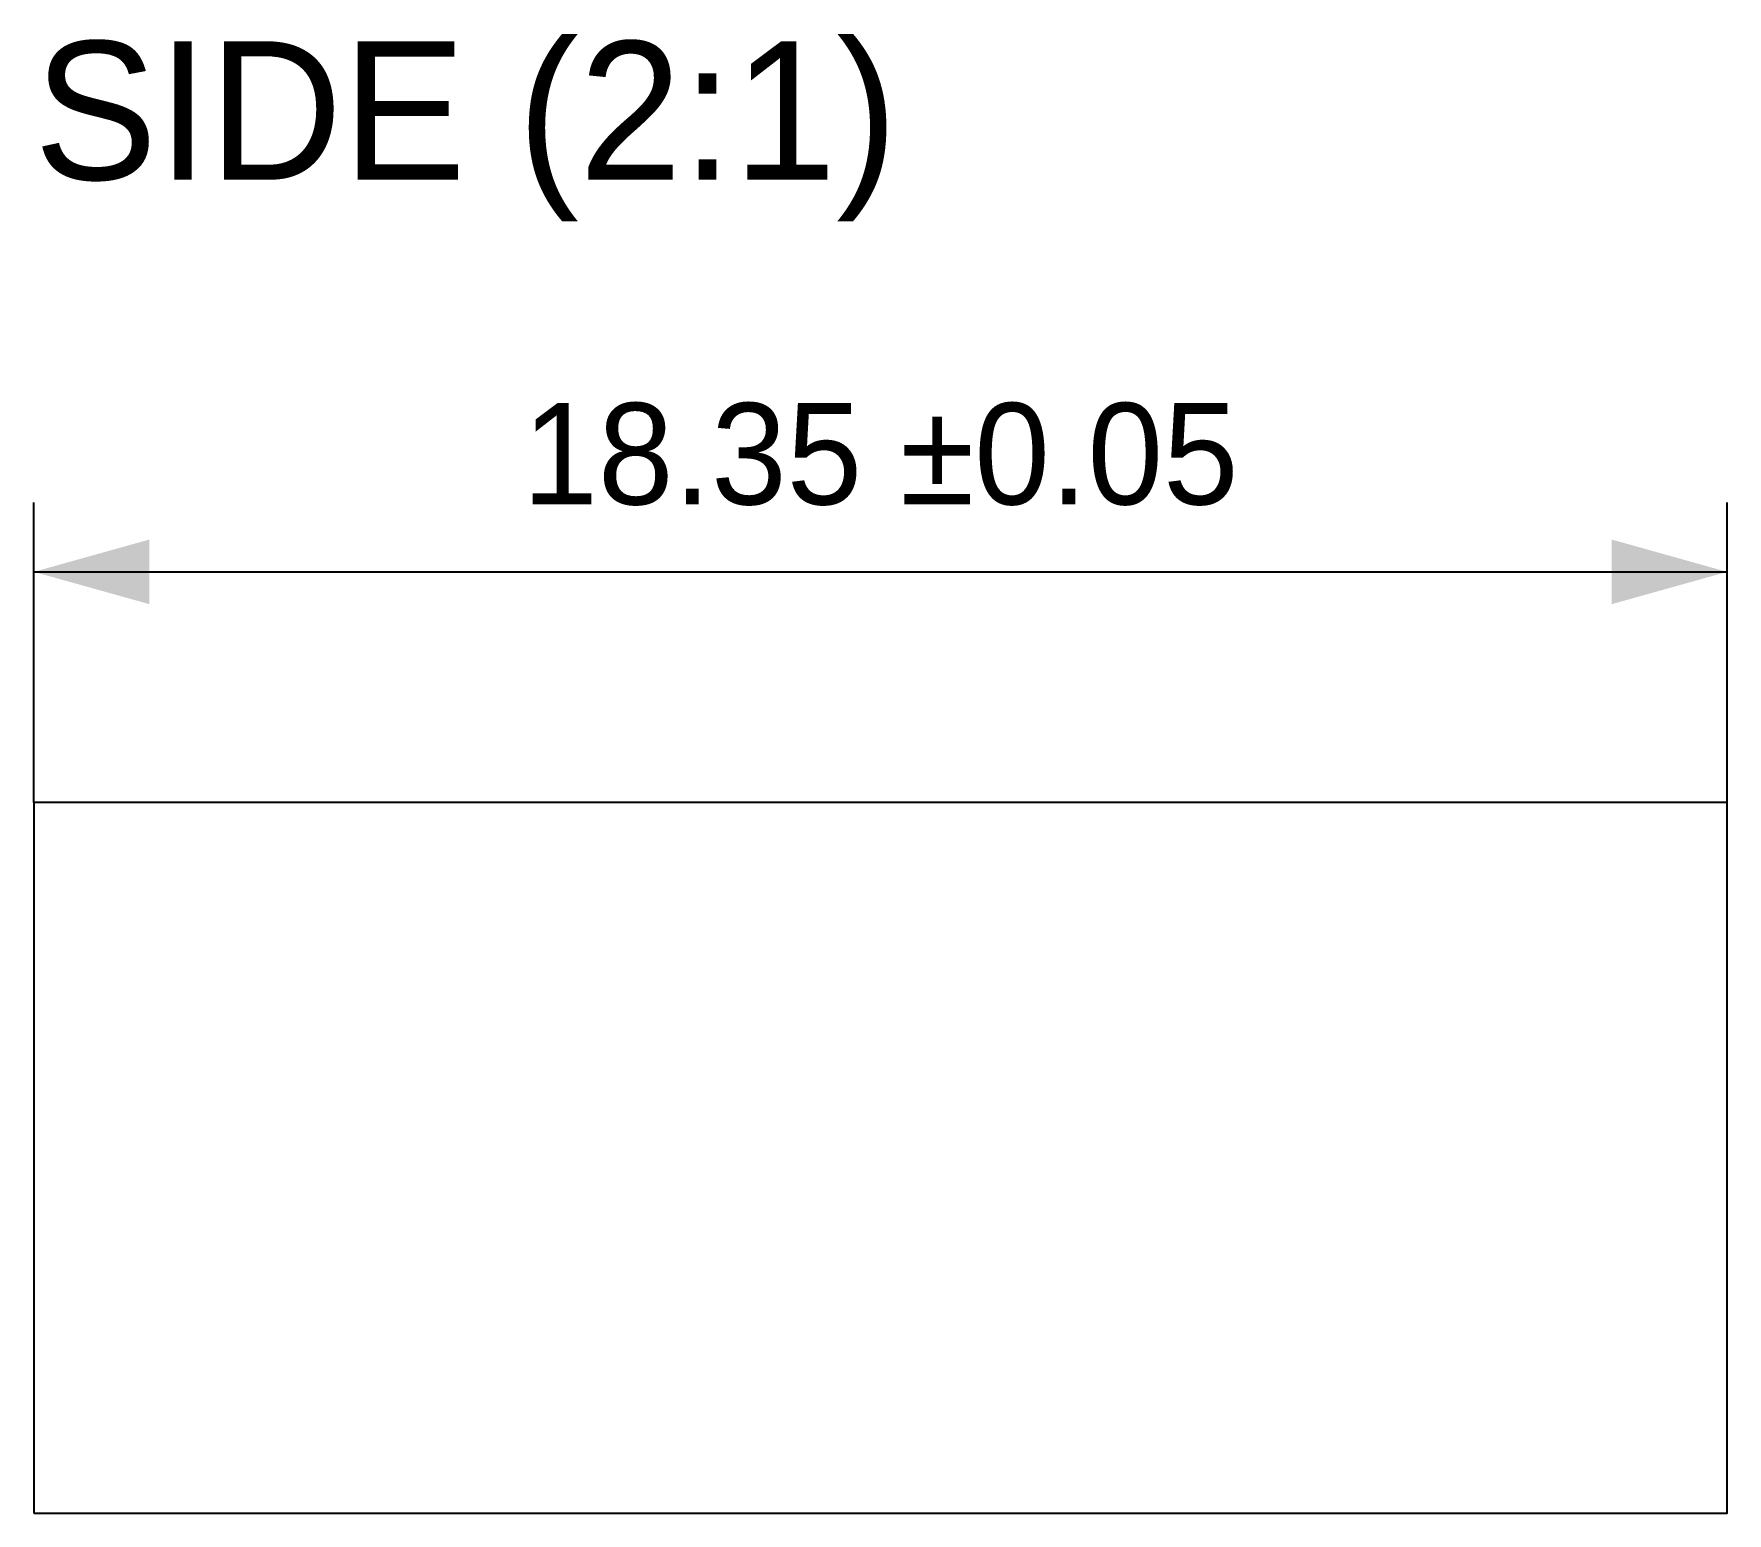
# Model space of a CAD drawing. Header units: millimetres. Extents: x -1 to 162, y -6 to 23.
# Drawn here: x 143.29 to 161.64, y 0 to 16.03 of the extents above.
import ezdxf
from ezdxf.enums import TextEntityAlignment as Align

# ---------------------------------------------------------------- set-up
doc = ezdxf.new("R2010")
doc.units = ezdxf.units.MM
for name, color, linetype in [('DIM', 3, 'Continuous'), ('OUTLINE', 7, 'Continuous'), ('TEXT', 3, 'Continuous')]:
    doc.layers.add(name, color=color, linetype=linetype)

msp = doc.modelspace()

# ---------------------------------------------------------------- hatches: boundary and pattern name
at = {"layer": 'DIM'}
for points in [[(143.29, 10.2), (144.54, 9.85), (144.54, 10.55)], [(161.64, 10.2), (160.39, 10.55), (160.39, 9.85)]]:
    msp.add_hatch(color=7, dxfattribs=at).paths.add_polyline_path(points)

# ---------------------------------------------------------------- linework, layer by layer
for p, q in [((143.29, 7.7), (143.29, 10.95)), ((161.64, 7.7), (161.64, 10.95)), ((143.29, 10.2), (161.64, 10.2))]:
    msp.add_line(p, q, dxfattribs=at)
at = {"layer": 'OUTLINE'}
msp.add_lwpolyline([(143.29, 0), (161.64, 0), (161.64, 7.7), (143.29, 7.7)], close=True, dxfattribs=at)

# ---------------------------------------------------------------- texts
at = {"layer": 'DIM'}
msp.add_text('18.35 ±0.05', height=1.1, dxfattribs=at).set_placement((152.465, 10.6), align=Align.BOTTOM_CENTER)
at = {"layer": 'TEXT'}
msp.add_text('SIDE (2:1)', height=1.5, dxfattribs=at).set_placement((143.29, 14), align=Align.BOTTOM_LEFT)

doc.saveas('drawing.dxf')
